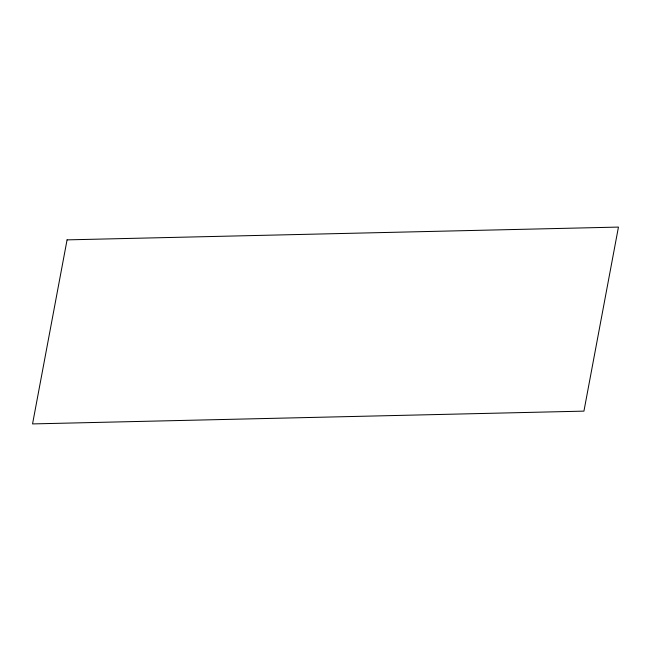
<?xml version="1.0" encoding="UTF-8"?>
<svg xmlns="http://www.w3.org/2000/svg" width="651" height="651" viewBox="0 0 651 651"><rect width="100%" height="100%" fill="white"/><g stroke="black" fill="none" stroke-linecap="round" stroke-linejoin="round"><path stroke-width="0.98" d="M67.069 239.869L32.55 423.915L583.931 411.131L618.45 227.085L67.069 239.869"/></g></svg>
